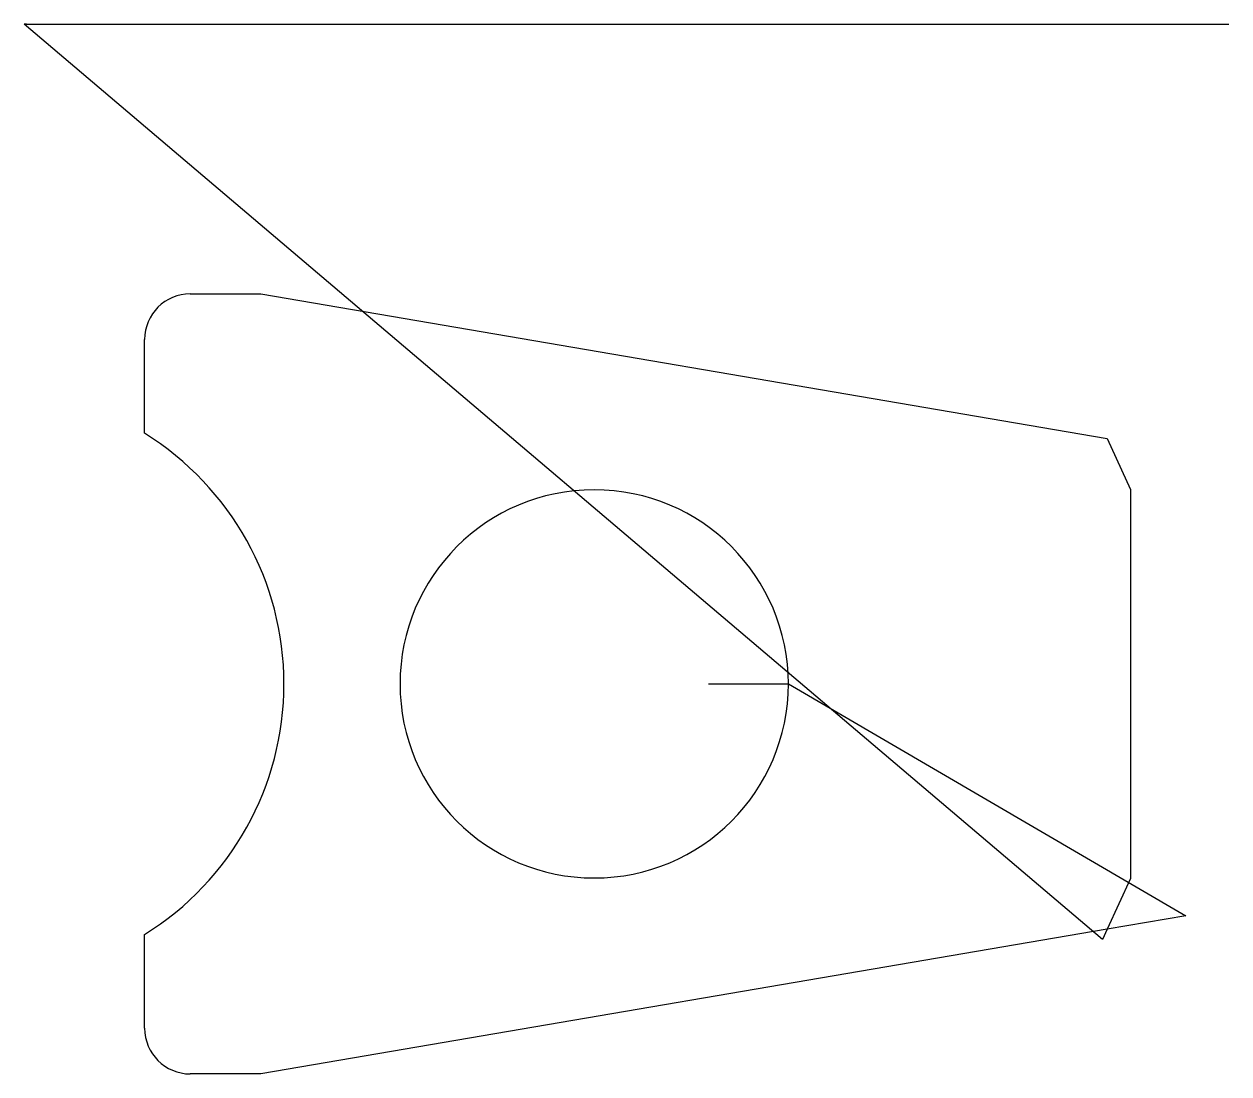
# Model space of a CAD drawing. Header units: metres. Extents: x 0 to 527, y 551 to 1011.
import ezdxf

# ---------------------------------------------------------------- set-up
doc = ezdxf.new("R2010")
doc.units = ezdxf.units.M

msp = doc.modelspace()

# ---------------------------------------------------------------- linework, layer by layer
at = {"layer": 'TOOL_0'}
for p, q in [((472.017, 610.01), (0, 1010.915)), ((0, 1010.915), (1, 1010.915)), ((1, 1010.915), (0, 1010.915)), ((0, 1010.915), (1, 1010.915)), ((1, 1010.915), (526.424, 1010.915)), ((526.424, 1010.915), (527.424, 1010.915)), ((72.759, 892.78), (103.627, 892.78)), ((103.627, 892.78), (474.109, 829.408)), ((52.76, 831.713), (52.759, 872.78)), ((474.109, 829.408), (484.359, 807.155)), ((484.359, 807.155), (484.359, 636.804)), ((299.559, 721.98), (334.559, 721.98)), ((334.559, 721.98), (508.608, 620.453)), ((484.359, 636.804), (474.109, 614.551)), ((508.608, 620.453), (474.109, 614.552)), ((52.759, 571.18), (52.759, 612.247)), ((474.109, 614.552), (103.627, 551.18)), ((474.109, 614.551), (472.017, 610.01)), ((103.627, 551.18), (72.759, 551.18))]:
    msp.add_line(p, q, dxfattribs=at)
for centre, radius, start, end in [((72.759, 872.78), 20, 90, 180), ((-15.441, 721.98), 129.2, 301.86131, 58.13832), ((249.559, 721.98), 85, 0, 180), ((249.559, 721.98), 85, 180, 0), ((72.759, 571.18), 20, 180, 270)]:
    msp.add_arc(centre, radius, start, end, dxfattribs=at)

doc.saveas('drawing.dxf')
